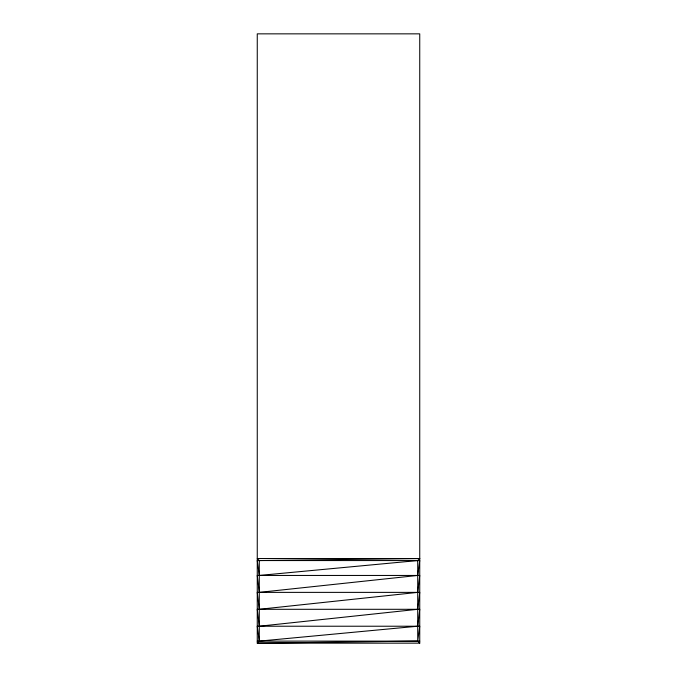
<?xml version="1.0" encoding="UTF-8"?>
<svg xmlns="http://www.w3.org/2000/svg" width="677" height="677" viewBox="0 0 677 677"><rect width="100%" height="100%" fill="white"/><g stroke="black" fill="none" stroke-linecap="round" stroke-linejoin="round"><path stroke-width="1.02" d="M417.709 560.556L417.709 641.119L419.74 626.225L257.26 626.225L259.291 641.119L417.709 626.225L419.74 609.3L257.26 609.3L259.291 626.225L417.709 609.3L419.74 592.375L257.26 592.375L259.291 609.3L417.709 592.375L419.74 575.45L257.26 575.45L259.291 592.375L417.709 575.45L419.74 560.556L257.26 560.556L259.291 575.45L417.709 560.556L419.74 558.525L257.26 558.525L259.291 560.556L259.291 641.119L257.26 643.15L419.74 643.15L419.74 33.85L257.26 33.85L257.26 643.15L417.709 641.119L419.74 643.15M259.291 560.556L419.74 558.525M257.26 641.119L419.74 641.119"/></g></svg>
